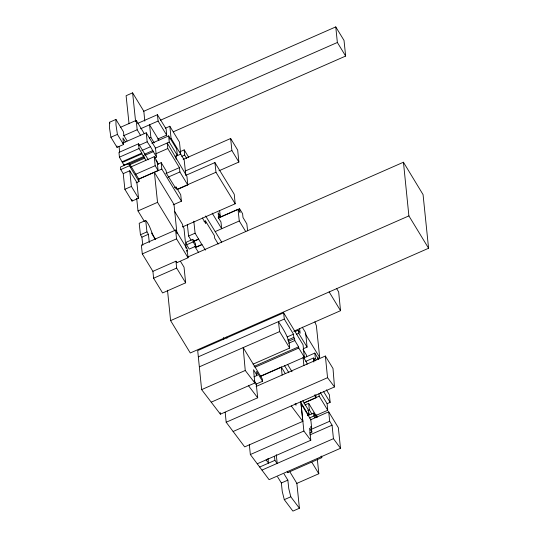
<?xml version="1.0" encoding="UTF-8"?>
<svg xmlns="http://www.w3.org/2000/svg" width="538" height="538" viewBox="0 0 538 538"><rect width="100%" height="100%" fill="white"/><g stroke="black" fill="none" stroke-linecap="round" stroke-linejoin="round"><path stroke-width="0.81" d="M194.608 246.202L195.442 247.567L201.952 244.709L195.092 233.189L193.821 221.179M144.803 121.124L143.821 111.245L132.61 92.845L126.1 95.71L129.033 123.74M125.408 141.958L122.953 137.957L123.552 144.5L117.042 147.365L110.902 137.251L109.476 127.788L109.422 122.301L115.939 119.443L123.518 131.911L123.868 135.589L127.076 140.862M143.458 111.4L335.759 26.9L344.024 40.424L345.645 56.066L173.344 131.776M120.263 127.392L136.249 120.371L144.332 133.706M137.701 123.384L157.426 114.722L166.128 128.965L166.672 135.125L157.573 139.127M110.902 137.251L117.412 134.392L115.986 124.924L115.939 119.443M123.451 135.778L137.15 129.759L136.249 120.371M140.553 128.757L158.091 121.05L157.426 114.722M160.445 120.216L337.36 42.482L335.759 26.9M122.698 143.148L146.249 132.799L155.462 148.011L156.477 157.076L154.964 157.742M165.3 128.252L169.833 126.255L179.47 142.126L180.694 154.157L175.401 156.484M149.376 138.024L150.882 137.365L149.564 124.796L158.925 140.162M148.32 159.813L138.555 143.787L118.959 152.395L119.429 157.17L123.908 165.159L143.505 156.551L143.417 155.556L145.838 160.378M138.811 145.462L147.17 141.79L146.249 132.799M119.429 157.17L139.026 148.555L138.555 143.787M151.83 143.29L168.663 135.899L176.672 149.053L177.365 155.442L175.065 156.45M141.877 150.499L150.485 146.739L156.477 157.076M169.551 138.986L171.064 138.32L169.833 126.255M122.2 161.716L141.797 153.108L139.026 148.555M122.294 162.483L141.891 153.868L141.797 153.108M155.139 148.306L169.228 142.119L168.663 135.899M144.466 154.238L152.819 150.566M144.816 155.374L153.169 151.703M136.148 182.806L139.033 181.541L138.75 179.013L129.14 163.236L120.485 167.042L120.761 169.564L123.236 173.626L124.87 189.295L132.018 201.077L138.528 198.213L136.881 182.483L129.745 170.768L123.236 173.626M127.842 164.48L144.419 157.197M129.45 164.843L144.527 158.219M155.711 153.841L167.775 148.542L167.21 143.007L186.955 176.504L187.782 184.958L177.224 189.598M120.761 169.564L129.423 165.765L129.14 163.236M130.781 166.995L154.238 156.686L157.163 161.528L158.091 170.519L138.414 179.161M179.853 151.797L184.198 149.887L188.777 157.432M157.452 164.292L161.198 162.644L166.02 170.6L166.787 173.989L176.276 189.174L176.034 187.002L174.541 187.661M135.495 174.352L155.166 165.711L154.238 156.686M181.77 156.356L184.662 155.085L184.198 149.887M183.169 159.369L230.654 138.501L237.675 150.082L238.879 162.052L218.959 170.802M138.609 179.255L161.817 169.053L161.198 162.644M124.87 189.295L131.38 186.437L129.745 170.768M165.832 173.592L179.41 167.627L167.775 148.542M167.829 177.271L179.9 171.965L179.41 167.627M185.153 171.064L231.878 150.532L230.654 138.501M185.946 175.307L214.918 162.577L234.238 194.238L235.187 203.774L182.577 226.895M177.096 189.342L215.98 172.254L214.918 162.577M144.507 221.609L138.004 210.923L157.533 202.342L154.399 172.315L174.009 204.467L176.962 233.553M173.196 204.823L181.434 201.205L180.707 194.689L176.034 187.002M155.664 239.464C151.097 233.546 150.808 226.162 145.697 220.432L139.187 223.29L140.445 234.763L141.898 237.15L142.812 245.429M140.445 234.763L146.955 231.898L145.697 220.432M141.898 237.15L148.407 234.286L146.955 231.898M176.625 262.773L188.044 257.756L187.5 252.773L186.908 251.791L186.794 250.244L187.392 251.253L187.217 249.067L175.61 230.076L141.359 245.126L142.294 253.916L152.906 271.334L153.606 278.213L162.604 292.948L185.657 282.82L184.036 267.178L180.553 261.481M204.036 221.609L205.482 220.97L214.38 235.597L214.669 238.152L218.267 244.064M218.105 217.224L220.277 216.269L219.679 210.876M218.441 217.897L238.018 209.295L240.056 212.638L239.565 208.751L218.489 218.018M142.294 253.916L176.538 238.865L175.61 230.076M191.104 240.197L188.582 236.054L195.092 233.189M192.846 239.329L186.33 242.187L186.632 244.77L189.255 249.087L195.765 246.229L195.476 243.674L192.846 239.329L193.142 241.912L195.765 246.229M205.644 215.987L215.187 231.582L239.275 220.99L238.018 209.295M193.552 241.239L198.616 239.013M194.272 241.145L198.616 239.242M186.632 244.77L193.142 241.912M196.155 246.989L201.945 244.447L205.395 250.123M152.906 271.334L175.96 261.206L176.841 262.672M187.446 257.151L403.446 162.234L423.063 194.608L428.578 248.26L190.277 352.975L170.6 320.608L167.506 290.251M153.606 278.213L176.659 268.085L175.96 261.206M170.6 320.608L408.893 215.893L403.446 162.234M260.574 376.392L304.313 357.171L303.055 344.784L283.64 312.82L197.702 350.588L201.629 389.633L220.392 414.186L257.702 397.79L256.236 384.045L254.097 380.527M198.34 356.822L284.286 319.061L283.64 312.82M199.558 366.761L279.639 331.569L278.422 321.63C283.822 329.861 289.343 338.12 289.686 348.066L253.075 364.152M293.748 331.253L340.534 310.695L338.664 291.939L336.492 288.388M295.241 331.556L298.281 330.218L300.15 333.237L299.599 328.483M287.332 336.875L293.472 334.179L284.286 319.061M296.384 334.313L298.664 333.311L298.281 330.218M287.689 340.097L293.829 337.4L293.472 334.179M288.415 341.28L294.548 338.584L293.829 337.4M288.664 343.251L294.804 340.554L294.548 338.584M254.104 366.391L298.61 346.835L294.804 340.554M201.629 389.633L245.247 370.467L243.176 347.595L262.383 379.115L262.551 381.274L255.664 384.3M255.025 367.259L298.765 348.039L298.61 346.835M303.277 348.765L307.084 347.097L305.645 332.726L302.235 327.178M253.976 376.822L257.036 375.477L256.565 371.422L262.551 381.274M260.641 376.116L281.293 367.037L285.227 373.493M303.419 358.086L314.797 353.089L318.718 359.525M211.232 402.168L254.857 383.002L253.532 369.714L257.036 375.477M305.752 361.354L313.405 357.992L315.12 360.816M313.876 359.149L315.389 358.483L314.797 353.089M317.386 358.51L319.693 357.494L316.378 325.739L314.878 321.825M256.115 386.459L325.356 356.035L333.002 368.49L334.495 386.943L233.122 431.489M302.679 419.929L302.827 421.341L244.689 446.89L226.182 422.243L327.555 377.696L325.356 356.035M304.817 402.498L319.182 396.183L318.96 393.776M303.849 403.137L316.075 397.77L315.793 394.71M304.838 405.006L308.684 403.318L316.875 416.829M307.81 410.521L309.343 409.842L308.684 403.318M315.665 415.578L327.763 410.259L327.091 403.702L330.15 402.357L329.384 394.771L326.371 389.821M307.723 415.181L309.249 414.509L307.985 409.263L302.847 400.763M307.561 415.74L313.641 413.07L316.317 417.481M309.343 417.992L313.896 415.988L313.641 413.07M314.817 415.746L316.337 415.08L317.622 417.185M310.285 419.916L328.711 411.819L338.341 427.656L340.5 448.282L269.081 479.667L250.352 454.549L249.309 444.307M250.352 454.549L303.869 431.032L301.078 403.742L310.809 419.687L311.663 428.006L310.809 426.627L311.919 432.068L309.626 433.077M311.267 429.351L329.7 421.254L328.711 411.819M309.787 434.96L332.06 425.175L329.7 421.254M257.285 463.763L310.803 440.245L309.585 428.208L311.919 432.068M259.719 467.011L274.891 460.346L274.467 456.345M262.026 470.057L333.446 438.672L332.06 425.175M287.514 472.707L321.791 457.65L321.61 456.056M290.009 472.061L296.875 483.38L299.417 508.242L292.907 511.1L284.286 499.654L282.262 491.497L281.347 482.996L287.857 480.138L284.091 473.978M296.519 483.534L318.819 473.736L317.319 459.001M284.286 499.654L290.796 496.789L299.417 508.242M150.485 146.739L147.17 141.79M245.247 370.467L254.857 383.002M295.032 403.863L296.041 405.188L295.88 403.635M248.543 385.773L257.702 397.79M274.891 460.346L277.191 463.393L276.297 454.657M327.555 377.696L334.495 386.943M291.26 405.934L302.827 421.341M303.869 431.032L310.803 440.245M266.075 459.896L268.509 463.144L268.005 458.349M333.446 438.672L340.5 448.282M311.953 462.418L318.819 473.736M110.008 123.249L109.422 122.301M235.187 203.774L215.98 172.254M327.763 410.259L319.182 396.183M154.238 142.893L150.882 137.365M181.434 201.205L161.817 169.053M313.896 415.988L315.039 417.824M143.505 156.551L141.891 153.868M277.581 476.843L281.347 482.996M220.277 216.269L218.125 212.792L218.677 218.267L220.963 221.945L221.696 228.717L212.154 213.129M320.978 456.338L321.791 457.65M287.124 471.214L287.938 472.525M345.645 56.066L337.36 42.482M239.565 208.751L242.591 213.667L242.994 217.507L246.834 223.909L247.628 230.802M124.486 165.26L123.814 164.171L123.908 165.159M239.275 220.99L245.792 231.649M215.187 231.582L221.703 242.234M329.121 291.878L340.534 310.695M305.207 333.695L319.693 357.494M298.664 333.311L307.084 347.097M184.662 155.085L186.76 158.535M302.988 349.397L306.485 355.134L306.707 356.781M180.66 154.05L184.144 159.766L185.839 175.193M303.688 356.499L304.555 357.931M323.459 391.355L330.15 402.357M158.091 121.05L166.672 135.125M169.228 142.119L177.365 155.442M327.091 403.702L320.399 392.7L320.554 393.681M279.639 331.569L289.686 348.066M202.349 217.951L205.819 223.68L205.482 220.97M292.026 371.745L287.756 364.71M155.818 160.068L158.407 164.312M198.455 252.275L195.442 247.567M157.533 202.342L174.877 230.822M176.538 238.865L188.044 257.756M129.423 165.765L139.033 181.541M176.659 268.085L185.657 282.82M151.447 233.001L155.347 239.41M428.578 248.26L408.893 215.893M238.879 162.052L231.878 150.532M298.765 348.039L304.313 357.171M171.064 138.32L180.694 154.157M179.9 171.965L187.782 184.958M314.347 394.926L316.075 397.77M284.528 365.605L288.852 372.706M309.343 409.842L311.885 414.025M137.15 129.759L140.357 135.025M309.249 414.509L308.375 413.07L308.624 415.275L300.426 401.731M155.166 165.711L158.091 170.519M174.574 211.32L182.611 224.541L182.833 226.424L183.996 228.32L186.027 248.24M123.552 144.5L117.412 134.392M131.38 186.437L138.528 198.213M303.405 357.205L306.916 362.962L307.043 364.307M226.29 337.118L226.975 338.254M315.389 358.483L316.142 359.754M290.796 496.789L288.772 488.639L287.857 480.138M316.337 415.08L316.613 417.353M148.407 234.286L149.322 242.571M300.749 401.462L302.504 418.208M220.217 412.565L220.392 414.186M187.399 224.837L188.582 236.054M132.61 92.845L135.623 121.709M136.692 198.414L138.004 210.923M131.85 199.484L132.018 201.077M281.293 367.037L282.127 375.033M119.066 146.45L119.651 152.173M313.405 357.992L313.815 362.013M303.069 357.34L303.916 365.618M225.166 412.249L226.182 422.243M223.586 337.501L223.741 339.142M175.919 156.773L176.148 159.248M116.941 145.966L117.042 147.365"/></g></svg>
